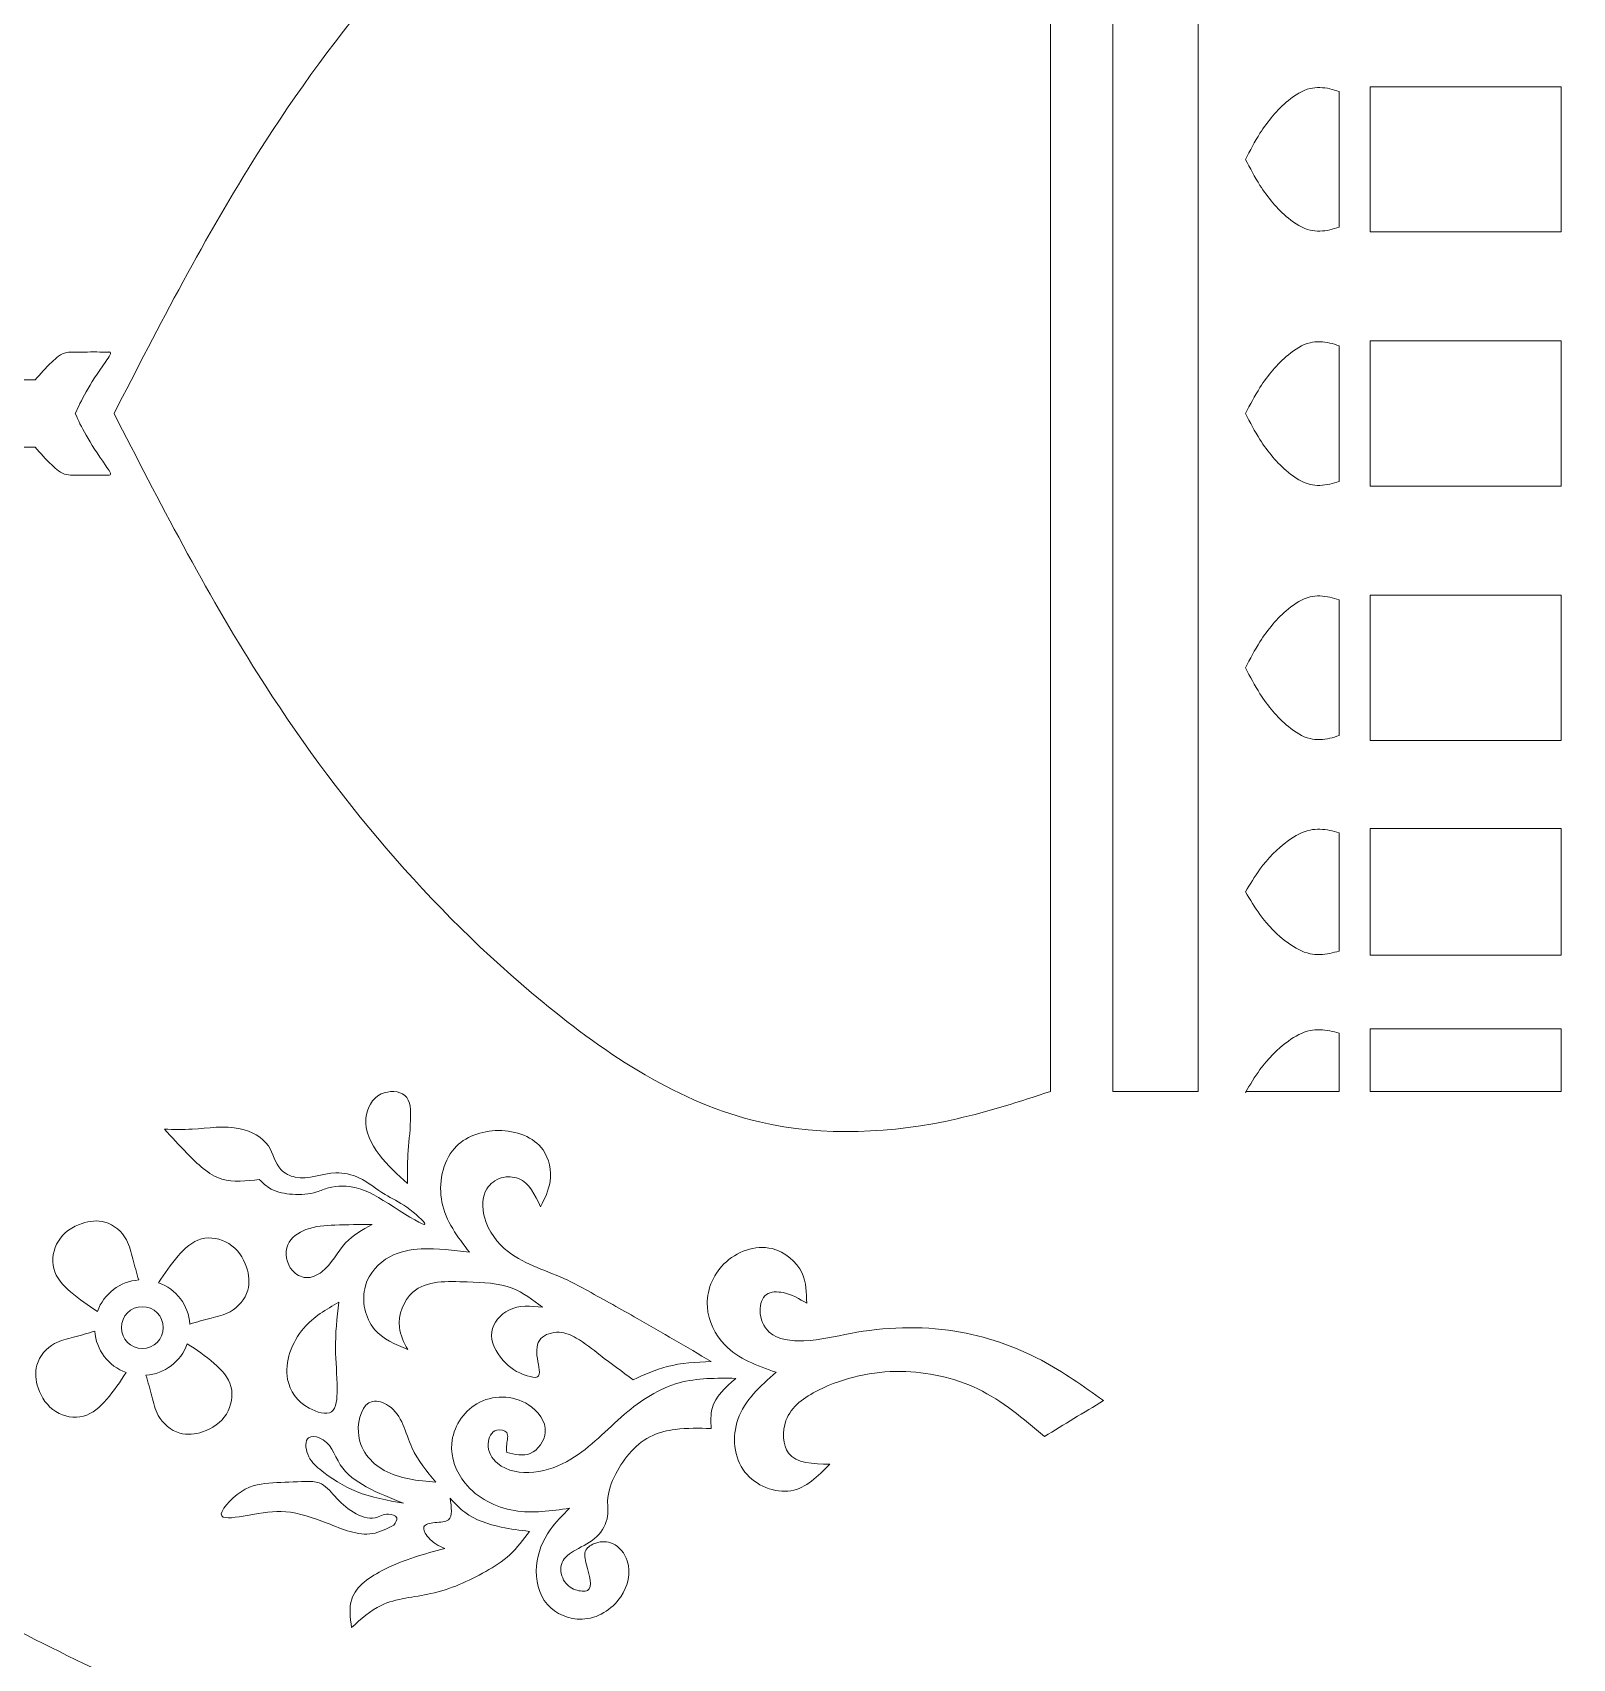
# Model space of a CAD drawing. Header units: inches. Extents: x -604 to 396, y -92 to 517.
# Drawn here: x 148.8 to 232.7, y 24.6 to 113.2 of the extents above; entities that cross this region are included whole.
import ezdxf

# ---------------------------------------------------------------- set-up
doc = ezdxf.new("R2010")
doc.units = ezdxf.units.IN
doc.header["$MEASUREMENT"] = 0
doc.layers.add('Layer 1', color=7, linetype='Continuous')

msp = doc.modelspace()

# ---------------------------------------------------------------- linework, layer by layer
at = {"layer": 'Layer 1', "lineweight": 9}
for points, knots in [([(393.821, 200.155), (393.821, 200.155), (393.821, 176.615), (393.821, 176.615), (393.821, 176.615), (393.821, 176.615), (381.954, 176.615), (381.954, 176.615), (381.954, 176.615), (381.954, 176.615), (381.954, 92.392), (381.954, 92.392), (381.954, 92.392), (381.954, 92.392), (381.954, 8.17), (381.954, 8.17), (381.954, 8.17), (381.954, 8.17), (393.821, 8.17), (393.821, 8.17), (393.821, 8.17), (393.821, 8.17), (393.821, -15.371), (393.821, -15.371), (393.821, -15.371), (391.56, -15.448), (389.299, -15.526), (387.065, -15.309), (387.065, -15.309), (384.545, -15.065), (382.06, -14.446), (379.572, -13.895), (379.572, -13.895), (374.341, -12.737), (369.099, -11.883), (363.703, -11.598), (363.703, -11.598), (358.8, -11.338), (353.771, -11.548), (349.221, -13.189), (349.221, -13.189), (347.686, -13.743), (346.205, -14.459), (344.725, -15.176), (344.725, -15.176), (336.278, -15.176), (327.832, -15.176), (319.386, -15.176), (319.386, -15.176), (318.22, -14.541), (317.054, -13.906), (315.815, -13.506), (315.815, -13.506), (313.606, -12.792), (311.165, -12.824), (308.804, -12.966), (308.804, -12.966), (306.333, -13.115), (303.948, -13.385), (301.489, -13.794), (301.489, -13.794), (299.083, -14.195), (296.606, -14.729), (294.302, -14.24), (294.302, -14.24), (292.453, -13.848), (290.717, -12.798), (289.149, -11.629), (289.149, -11.629), (287.926, -10.717), (286.806, -9.732), (285.685, -8.747), (285.685, -8.747), (284.008, -9.357), (282.331, -9.967), (280.677, -10.628), (280.677, -10.628), (278.922, -11.33), (277.192, -12.089), (275.446, -12.831), (275.446, -12.831), (273.253, -13.764), (271.034, -14.67), (268.706, -15.155), (268.706, -15.155), (265.494, -15.822), (262.076, -15.686), (258.871, -14.922), (258.871, -14.922), (255.919, -14.217), (253.148, -12.98), (250.295, -11.993), (250.295, -11.993), (247.658, -11.08), (244.951, -10.381), (242.244, -9.682), (242.244, -9.682), (240.442, -11.231), (238.64, -12.78), (236.511, -13.859), (236.511, -13.859), (234.7, -14.778), (232.653, -15.356), (230.646, -15.28), (230.646, -15.28), (229.576, -15.24), (228.517, -15.014), (227.47, -14.757), (227.47, -14.757), (225.531, -14.28), (223.632, -13.696), (221.703, -13.246), (221.703, -13.246), (217.369, -12.233), (212.887, -11.893), (208.386, -11.787), (208.386, -11.787), (205.068, -11.709), (201.74, -11.758), (198.531, -12.39), (198.531, -12.39), (195.431, -13.001), (192.443, -14.157), (189.454, -15.312), (189.454, -15.312), (187.189, -15.249), (184.924, -15.187), (182.672, -14.958), (182.672, -14.958), (179.307, -14.617), (175.97, -13.905), (172.78, -12.695), (172.78, -12.695), (168.194, -10.955), (163.911, -8.185), (160.725, -4.478), (160.725, -4.478), (156.191, 0.797), (153.879, 7.969), (153.385, 14.944), (153.385, 14.944), (153.183, 17.787), (153.284, 20.597), (153.385, 23.407), (153.385, 23.407), (148.592, 25.701), (143.799, 27.996), (139.691, 31.369), (139.691, 31.369), (136.719, 33.81), (134.104, 36.815), (132.448, 40.25), (132.448, 40.25), (130.592, 44.097), (129.937, 48.483), (129.78, 52.803), (129.78, 52.803), (129.612, 57.4), (130.008, 61.922), (130.403, 66.445), (130.403, 66.445), (118.031, 68.914), (109.123, 79.776), (109.123, 92.392), (109.123, 92.392), (109.123, 105.009), (118.031, 115.87), (130.403, 118.34), (130.403, 118.34), (130.008, 122.862), (129.612, 127.384), (129.78, 131.981), (129.78, 131.981), (129.937, 136.301), (130.592, 140.687), (132.448, 144.534), (132.448, 144.534), (134.104, 147.969), (136.719, 150.974), (139.691, 153.415), (139.691, 153.415), (143.799, 156.788), (148.592, 159.083), (153.385, 161.378), (153.385, 161.378), (153.284, 164.188), (153.183, 166.998), (153.385, 169.84), (153.385, 169.84), (153.879, 176.815), (156.191, 183.988), (160.725, 189.263), (160.725, 189.263), (163.911, 192.969), (168.194, 195.739), (172.78, 197.479), (172.78, 197.479), (175.97, 198.689), (179.307, 199.401), (182.672, 199.743), (182.672, 199.743), (184.924, 199.971), (187.189, 200.034), (189.454, 200.096), (189.454, 200.096), (192.443, 198.941), (195.431, 197.786), (198.531, 197.175), (198.531, 197.175), (201.74, 196.542), (205.068, 196.493), (208.386, 196.572), (208.386, 196.572), (212.887, 196.678), (217.369, 197.018), (221.703, 198.03), (221.703, 198.03), (223.632, 198.481), (225.531, 199.065), (227.47, 199.541), (227.47, 199.541), (228.517, 199.799), (229.576, 200.025), (230.646, 200.065), (230.646, 200.065), (232.653, 200.14), (234.7, 199.562), (236.511, 198.644), (236.511, 198.644), (238.64, 197.564), (240.442, 196.015), (242.244, 194.466), (242.244, 194.466), (244.951, 195.165), (247.658, 195.864), (250.295, 196.777), (250.295, 196.777), (253.148, 197.764), (255.919, 199.002), (258.871, 199.706), (258.871, 199.706), (262.076, 200.471), (265.494, 200.607), (268.706, 199.939), (268.706, 199.939), (271.034, 199.455), (273.253, 198.548), (275.446, 197.616), (275.446, 197.616), (277.192, 196.873), (278.922, 196.114), (280.677, 195.413), (280.677, 195.413), (282.331, 194.751), (284.008, 194.141), (285.685, 193.531), (285.685, 193.531), (286.806, 194.516), (287.926, 195.501), (289.149, 196.413), (289.149, 196.413), (290.717, 197.583), (292.453, 198.632), (294.302, 199.024), (294.302, 199.024), (296.606, 199.513), (299.083, 198.979), (301.489, 198.579), (301.489, 198.579), (303.948, 198.169), (306.333, 197.9), (308.804, 197.751), (308.804, 197.751), (311.165, 197.608), (313.606, 197.576), (315.815, 198.29), (315.815, 198.29), (317.054, 198.691), (318.22, 199.325), (319.386, 199.96), (319.386, 199.96), (327.832, 199.96), (336.278, 199.96), (344.725, 199.96), (344.725, 199.96), (346.205, 199.244), (347.686, 198.527), (349.221, 197.973), (349.221, 197.973), (353.771, 196.333), (358.8, 196.123), (363.703, 196.382), (363.703, 196.382), (369.099, 196.668), (374.341, 197.522), (379.572, 198.679), (379.572, 198.679), (382.06, 199.23), (384.545, 199.849), (387.065, 200.094), (387.065, 200.094), (389.299, 200.31), (391.56, 200.233), (393.821, 200.155)], [0, 0, 0, 0, 0.012987, 0.012987, 0.012987, 0.012987, 0.025974, 0.025974, 0.025974, 0.025974, 0.038961, 0.038961, 0.038961, 0.038961, 0.051948, 0.051948, 0.051948, 0.051948, 0.064935, 0.064935, 0.064935, 0.064935, 0.077922, 0.077922, 0.077922, 0.077922, 0.090909, 0.090909, 0.090909, 0.090909, 0.103896, 0.103896, 0.103896, 0.103896, 0.116883, 0.116883, 0.116883, 0.116883, 0.12987, 0.12987, 0.12987, 0.12987, 0.142857, 0.142857, 0.142857, 0.142857, 0.155844, 0.155844, 0.155844, 0.155844, 0.168831, 0.168831, 0.168831, 0.168831, 0.181818, 0.181818, 0.181818, 0.181818, 0.194805, 0.194805, 0.194805, 0.194805, 0.207792, 0.207792, 0.207792, 0.207792, 0.220779, 0.220779, 0.220779, 0.220779, 0.233766, 0.233766, 0.233766, 0.233766, 0.246753, 0.246753, 0.246753, 0.246753, 0.25974, 0.25974, 0.25974, 0.25974, 0.272727, 0.272727, 0.272727, 0.272727, 0.285714, 0.285714, 0.285714, 0.285714, 0.298701, 0.298701, 0.298701, 0.298701, 0.311688, 0.311688, 0.311688, 0.311688, 0.324675, 0.324675, 0.324675, 0.324675, 0.337662, 0.337662, 0.337662, 0.337662, 0.350649, 0.350649, 0.350649, 0.350649, 0.363636, 0.363636, 0.363636, 0.363636, 0.376623, 0.376623, 0.376623, 0.376623, 0.38961, 0.38961, 0.38961, 0.38961, 0.402597, 0.402597, 0.402597, 0.402597, 0.415584, 0.415584, 0.415584, 0.415584, 0.428571, 0.428571, 0.428571, 0.428571, 0.441558, 0.441558, 0.441558, 0.441558, 0.454545, 0.454545, 0.454545, 0.454545, 0.467532, 0.467532, 0.467532, 0.467532, 0.480519, 0.480519, 0.480519, 0.480519, 0.493506, 0.493506, 0.493506, 0.493506, 0.506494, 0.506494, 0.506494, 0.506494, 0.519481, 0.519481, 0.519481, 0.519481, 0.532468, 0.532468, 0.532468, 0.532468, 0.545455, 0.545455, 0.545455, 0.545455, 0.558442, 0.558442, 0.558442, 0.558442, 0.571429, 0.571429, 0.571429, 0.571429, 0.584416, 0.584416, 0.584416, 0.584416, 0.597403, 0.597403, 0.597403, 0.597403, 0.61039, 0.61039, 0.61039, 0.61039, 0.623377, 0.623377, 0.623377, 0.623377, 0.636364, 0.636364, 0.636364, 0.636364, 0.649351, 0.649351, 0.649351, 0.649351, 0.662338, 0.662338, 0.662338, 0.662338, 0.675325, 0.675325, 0.675325, 0.675325, 0.688312, 0.688312, 0.688312, 0.688312, 0.701299, 0.701299, 0.701299, 0.701299, 0.714286, 0.714286, 0.714286, 0.714286, 0.727273, 0.727273, 0.727273, 0.727273, 0.74026, 0.74026, 0.74026, 0.74026, 0.753247, 0.753247, 0.753247, 0.753247, 0.766234, 0.766234, 0.766234, 0.766234, 0.779221, 0.779221, 0.779221, 0.779221, 0.792208, 0.792208, 0.792208, 0.792208, 0.805195, 0.805195, 0.805195, 0.805195, 0.818182, 0.818182, 0.818182, 0.818182, 0.831169, 0.831169, 0.831169, 0.831169, 0.844156, 0.844156, 0.844156, 0.844156, 0.857143, 0.857143, 0.857143, 0.857143, 0.87013, 0.87013, 0.87013, 0.87013, 0.883117, 0.883117, 0.883117, 0.883117, 0.896104, 0.896104, 0.896104, 0.896104, 0.909091, 0.909091, 0.909091, 0.909091, 0.922078, 0.922078, 0.922078, 0.922078, 0.935065, 0.935065, 0.935065, 0.935065, 0.948052, 0.948052, 0.948052, 0.948052, 0.961039, 0.961039, 0.961039, 0.961039, 0.974026, 0.974026, 0.974026, 0.974026, 1, 1, 1, 1]), ([(153.221, 92.392), (155.697, 87.577), (158.174, 82.761), (161.06, 78.204), (161.06, 78.204), (165.27, 71.557), (170.353, 65.46), (176.557, 60.345), (176.557, 60.345), (180.11, 57.416), (184.03, 54.809), (188.403, 53.787), (188.403, 53.787), (191.882, 52.973), (195.647, 53.163), (199.173, 53.966), (199.173, 53.966), (200.909, 54.362), (202.588, 54.907), (204.266, 55.452), (204.266, 55.452), (204.266, 55.452), (204.266, 129.332), (204.266, 129.332), (204.266, 129.332), (202.588, 129.877), (200.909, 130.422), (199.173, 130.818), (199.173, 130.818), (195.647, 131.622), (191.882, 131.811), (188.403, 130.998), (188.403, 130.998), (184.03, 129.975), (180.11, 127.368), (176.557, 124.439), (176.557, 124.439), (170.353, 119.324), (165.27, 113.228), (161.06, 106.58), (161.06, 106.58), (158.174, 102.024), (155.697, 97.208), (153.221, 92.392)], [0, 0, 0, 0, 0.083333, 0.083333, 0.083333, 0.083333, 0.166667, 0.166667, 0.166667, 0.166667, 0.25, 0.25, 0.25, 0.25, 0.333333, 0.333333, 0.333333, 0.333333, 0.416667, 0.416667, 0.416667, 0.416667, 0.5, 0.5, 0.5, 0.5, 0.583333, 0.583333, 0.583333, 0.583333, 0.666667, 0.666667, 0.666667, 0.666667, 0.75, 0.75, 0.75, 0.75, 0.833333, 0.833333, 0.833333, 0.833333, 1, 1, 1, 1]), ([(207.653, 55.452), (207.653, 55.452), (207.653, 129.332), (207.653, 129.332), (207.653, 129.332), (207.653, 129.332), (212.314, 129.332), (212.314, 129.332), (212.314, 129.332), (212.314, 129.332), (212.314, 55.452), (212.314, 55.452), (212.314, 55.452), (212.314, 55.452), (207.653, 55.452), (207.653, 55.452)], [0, 0, 0, 0, 0.2, 0.2, 0.2, 0.2, 0.4, 0.4, 0.4, 0.4, 0.6, 0.6, 0.6, 0.6, 1, 1, 1, 1]), ([(219.993, 102.551), (219.993, 102.551), (219.993, 109.939), (219.993, 109.939), (219.993, 109.939), (219.825, 109.994), (219.658, 110.048), (219.484, 110.088), (219.484, 110.088), (219.131, 110.168), (218.755, 110.187), (218.407, 110.106), (218.407, 110.106), (217.97, 110.003), (217.578, 109.743), (217.222, 109.45), (217.222, 109.45), (216.602, 108.938), (216.094, 108.329), (215.673, 107.664), (215.673, 107.664), (215.384, 107.208), (215.136, 106.727), (214.889, 106.245), (214.889, 106.245), (215.136, 105.764), (215.384, 105.282), (215.673, 104.826), (215.673, 104.826), (216.094, 104.162), (216.602, 103.552), (217.222, 103.04), (217.222, 103.04), (217.578, 102.748), (217.97, 102.487), (218.407, 102.385), (218.407, 102.385), (218.755, 102.303), (219.131, 102.322), (219.484, 102.403), (219.484, 102.403), (219.658, 102.442), (219.825, 102.497), (219.993, 102.551)], [0, 0, 0, 0, 0.083333, 0.083333, 0.083333, 0.083333, 0.166667, 0.166667, 0.166667, 0.166667, 0.25, 0.25, 0.25, 0.25, 0.333333, 0.333333, 0.333333, 0.333333, 0.416667, 0.416667, 0.416667, 0.416667, 0.5, 0.5, 0.5, 0.5, 0.583333, 0.583333, 0.583333, 0.583333, 0.666667, 0.666667, 0.666667, 0.666667, 0.75, 0.75, 0.75, 0.75, 0.833333, 0.833333, 0.833333, 0.833333, 1, 1, 1, 1]), ([(221.676, 110.204), (221.676, 110.204), (221.676, 102.286), (221.676, 102.286), (221.676, 102.286), (221.676, 102.286), (232.08, 102.286), (232.08, 102.286), (232.08, 102.286), (232.08, 102.286), (232.08, 110.204), (232.08, 110.204), (232.08, 110.204), (232.08, 110.204), (221.676, 110.204), (221.676, 110.204)], [0, 0, 0, 0, 0.2, 0.2, 0.2, 0.2, 0.4, 0.4, 0.4, 0.4, 0.6, 0.6, 0.6, 0.6, 1, 1, 1, 1]), ([(148.93, 94.225), (148.617, 94.225), (148.304, 94.225), (147.99, 94.225), (147.99, 94.225), (147.76, 94.781), (147.459, 95.271), (146.993, 95.528), (146.993, 95.528), (146.775, 95.649), (146.52, 95.718), (146.259, 95.656), (146.259, 95.656), (145.946, 95.582), (145.623, 95.317), (145.436, 95.022), (145.436, 95.022), (145.274, 94.768), (145.214, 94.492), (145.147, 94.225), (145.147, 94.225), (144.562, 94.225), (143.978, 94.225), (143.393, 94.225), (143.393, 94.225), (143.274, 94.557), (143.154, 94.89), (142.983, 95.209), (142.983, 95.209), (142.639, 95.848), (142.086, 96.429), (141.412, 96.667), (141.412, 96.667), (140.912, 96.844), (140.346, 96.832), (139.823, 96.692), (139.823, 96.692), (139.195, 96.523), (138.629, 96.168), (138.185, 95.713), (138.185, 95.713), (137.759, 95.278), (137.444, 94.751), (137.129, 94.225), (137.129, 94.225), (135.614, 94.225), (134.098, 94.225), (132.583, 94.225), (132.583, 94.225), (131.736, 95.879), (129.867, 96.738), (128.06, 96.302), (128.06, 96.302), (126.254, 95.867), (124.98, 94.25), (124.98, 92.392), (124.98, 92.392), (124.98, 90.534), (126.253, 88.918), (128.06, 88.482), (128.06, 88.482), (129.867, 88.047), (131.736, 88.906), (132.583, 90.56), (132.583, 90.56), (134.098, 90.56), (135.614, 90.56), (137.129, 90.56), (137.129, 90.56), (137.444, 90.033), (137.759, 89.507), (138.185, 89.072), (138.185, 89.072), (138.629, 88.617), (139.195, 88.262), (139.823, 88.093), (139.823, 88.093), (140.346, 87.952), (140.912, 87.941), (141.412, 88.117), (141.412, 88.117), (142.086, 88.355), (142.639, 88.936), (142.983, 89.576), (142.983, 89.576), (143.154, 89.894), (143.274, 90.227), (143.393, 90.56), (143.393, 90.56), (143.978, 90.56), (144.562, 90.56), (145.147, 90.56), (145.147, 90.56), (145.214, 90.293), (145.274, 90.016), (145.436, 89.762), (145.436, 89.762), (145.623, 89.468), (145.946, 89.203), (146.259, 89.128), (146.259, 89.128), (146.52, 89.066), (146.775, 89.136), (146.993, 89.256), (146.993, 89.256), (147.459, 89.514), (147.76, 90.003), (147.99, 90.56), (147.99, 90.56), (148.304, 90.56), (148.617, 90.56), (148.93, 90.56), (148.93, 90.56), (149.208, 90.232), (149.496, 89.906), (149.822, 89.591), (149.822, 89.591), (150.063, 89.359), (150.325, 89.132), (150.634, 89.065), (150.634, 89.065), (150.768, 89.037), (150.912, 89.038), (151.053, 89.039), (151.053, 89.039), (151.296, 89.04), (151.534, 89.04), (151.775, 89.039), (151.775, 89.039), (152.001, 89.038), (152.231, 89.036), (152.454, 89.039), (152.454, 89.039), (152.607, 89.04), (152.758, 89.044), (152.921, 89.039), (152.921, 89.039), (152.936, 89.038), (152.951, 89.038), (152.963, 89.039), (152.963, 89.039), (153.127, 89.051), (152.941, 89.308), (152.772, 89.549), (152.772, 89.549), (151.842, 90.871), (151.41, 91.696), (151.108, 92.392), (151.108, 92.392), (151.41, 93.088), (151.842, 93.914), (152.772, 95.236), (152.772, 95.236), (152.941, 95.476), (153.127, 95.733), (152.963, 95.746), (152.963, 95.746), (152.951, 95.747), (152.936, 95.746), (152.921, 95.746), (152.921, 95.746), (152.758, 95.741), (152.607, 95.744), (152.454, 95.746), (152.454, 95.746), (152.231, 95.748), (152.001, 95.747), (151.775, 95.746), (151.775, 95.746), (151.534, 95.745), (151.296, 95.744), (151.053, 95.746), (151.053, 95.746), (150.912, 95.746), (150.768, 95.748), (150.634, 95.719), (150.634, 95.719), (150.325, 95.653), (150.063, 95.426), (149.822, 95.193), (149.822, 95.193), (149.496, 94.878), (149.208, 94.553), (148.93, 94.225)], [0, 0, 0, 0, 0.021277, 0.021277, 0.021277, 0.021277, 0.042553, 0.042553, 0.042553, 0.042553, 0.06383, 0.06383, 0.06383, 0.06383, 0.085106, 0.085106, 0.085106, 0.085106, 0.106383, 0.106383, 0.106383, 0.106383, 0.12766, 0.12766, 0.12766, 0.12766, 0.148936, 0.148936, 0.148936, 0.148936, 0.170213, 0.170213, 0.170213, 0.170213, 0.191489, 0.191489, 0.191489, 0.191489, 0.212766, 0.212766, 0.212766, 0.212766, 0.234043, 0.234043, 0.234043, 0.234043, 0.255319, 0.255319, 0.255319, 0.255319, 0.276596, 0.276596, 0.276596, 0.276596, 0.297872, 0.297872, 0.297872, 0.297872, 0.319149, 0.319149, 0.319149, 0.319149, 0.340426, 0.340426, 0.340426, 0.340426, 0.361702, 0.361702, 0.361702, 0.361702, 0.382979, 0.382979, 0.382979, 0.382979, 0.404255, 0.404255, 0.404255, 0.404255, 0.425532, 0.425532, 0.425532, 0.425532, 0.446809, 0.446809, 0.446809, 0.446809, 0.468085, 0.468085, 0.468085, 0.468085, 0.489362, 0.489362, 0.489362, 0.489362, 0.510638, 0.510638, 0.510638, 0.510638, 0.531915, 0.531915, 0.531915, 0.531915, 0.553191, 0.553191, 0.553191, 0.553191, 0.574468, 0.574468, 0.574468, 0.574468, 0.595745, 0.595745, 0.595745, 0.595745, 0.617021, 0.617021, 0.617021, 0.617021, 0.638298, 0.638298, 0.638298, 0.638298, 0.659574, 0.659574, 0.659574, 0.659574, 0.680851, 0.680851, 0.680851, 0.680851, 0.702128, 0.702128, 0.702128, 0.702128, 0.723404, 0.723404, 0.723404, 0.723404, 0.744681, 0.744681, 0.744681, 0.744681, 0.765957, 0.765957, 0.765957, 0.765957, 0.787234, 0.787234, 0.787234, 0.787234, 0.808511, 0.808511, 0.808511, 0.808511, 0.829787, 0.829787, 0.829787, 0.829787, 0.851064, 0.851064, 0.851064, 0.851064, 0.87234, 0.87234, 0.87234, 0.87234, 0.893617, 0.893617, 0.893617, 0.893617, 0.914894, 0.914894, 0.914894, 0.914894, 0.93617, 0.93617, 0.93617, 0.93617, 0.957447, 0.957447, 0.957447, 0.957447, 1, 1, 1, 1]), ([(219.993, 96.086), (219.993, 96.086), (219.993, 88.698), (219.993, 88.698), (219.993, 88.698), (219.825, 88.644), (219.658, 88.589), (219.484, 88.55), (219.484, 88.55), (219.131, 88.469), (218.755, 88.45), (218.407, 88.532), (218.407, 88.532), (217.97, 88.634), (217.578, 88.895), (217.222, 89.188), (217.222, 89.188), (216.602, 89.699), (216.094, 90.309), (215.673, 90.973), (215.673, 90.973), (215.384, 91.429), (215.136, 91.911), (214.889, 92.392), (214.889, 92.392), (215.136, 92.874), (215.384, 93.355), (215.673, 93.811), (215.673, 93.811), (216.094, 94.476), (216.602, 95.085), (217.222, 95.597), (217.222, 95.597), (217.578, 95.89), (217.97, 96.151), (218.407, 96.253), (218.407, 96.253), (218.755, 96.334), (219.131, 96.315), (219.484, 96.235), (219.484, 96.235), (219.658, 96.195), (219.825, 96.141), (219.993, 96.086)], [0, 0, 0, 0, 0.083333, 0.083333, 0.083333, 0.083333, 0.166667, 0.166667, 0.166667, 0.166667, 0.25, 0.25, 0.25, 0.25, 0.333333, 0.333333, 0.333333, 0.333333, 0.416667, 0.416667, 0.416667, 0.416667, 0.5, 0.5, 0.5, 0.5, 0.583333, 0.583333, 0.583333, 0.583333, 0.666667, 0.666667, 0.666667, 0.666667, 0.75, 0.75, 0.75, 0.75, 0.833333, 0.833333, 0.833333, 0.833333, 1, 1, 1, 1]), ([(221.676, 88.433), (221.676, 88.433), (221.676, 96.351), (221.676, 96.351), (221.676, 96.351), (221.676, 96.351), (232.08, 96.351), (232.08, 96.351), (232.08, 96.351), (232.08, 96.351), (232.08, 88.433), (232.08, 88.433), (232.08, 88.433), (232.08, 88.433), (221.676, 88.433), (221.676, 88.433)], [0, 0, 0, 0, 0.2, 0.2, 0.2, 0.2, 0.4, 0.4, 0.4, 0.4, 0.6, 0.6, 0.6, 0.6, 1, 1, 1, 1]), ([(219.993, 82.233), (219.993, 82.233), (219.993, 74.845), (219.993, 74.845), (219.993, 74.845), (219.825, 74.791), (219.658, 74.736), (219.484, 74.697), (219.484, 74.697), (219.131, 74.616), (218.755, 74.597), (218.407, 74.679), (218.407, 74.679), (217.97, 74.781), (217.578, 75.042), (217.222, 75.335), (217.222, 75.335), (216.602, 75.846), (216.094, 76.456), (215.673, 77.12), (215.673, 77.12), (215.384, 77.576), (215.136, 78.058), (214.889, 78.539), (214.889, 78.539), (215.136, 79.021), (215.384, 79.502), (215.673, 79.958), (215.673, 79.958), (216.094, 80.623), (216.602, 81.232), (217.222, 81.744), (217.222, 81.744), (217.578, 82.037), (217.97, 82.298), (218.407, 82.4), (218.407, 82.4), (218.755, 82.481), (219.131, 82.462), (219.484, 82.382), (219.484, 82.382), (219.658, 82.342), (219.825, 82.288), (219.993, 82.233)], [0, 0, 0, 0, 0.083333, 0.083333, 0.083333, 0.083333, 0.166667, 0.166667, 0.166667, 0.166667, 0.25, 0.25, 0.25, 0.25, 0.333333, 0.333333, 0.333333, 0.333333, 0.416667, 0.416667, 0.416667, 0.416667, 0.5, 0.5, 0.5, 0.5, 0.583333, 0.583333, 0.583333, 0.583333, 0.666667, 0.666667, 0.666667, 0.666667, 0.75, 0.75, 0.75, 0.75, 0.833333, 0.833333, 0.833333, 0.833333, 1, 1, 1, 1]), ([(221.676, 74.58), (221.676, 74.58), (221.676, 82.498), (221.676, 82.498), (221.676, 82.498), (221.676, 82.498), (232.08, 82.498), (232.08, 82.498), (232.08, 82.498), (232.08, 82.498), (232.08, 74.58), (232.08, 74.58), (232.08, 74.58), (232.08, 74.58), (221.676, 74.58), (221.676, 74.58)], [0, 0, 0, 0, 0.2, 0.2, 0.2, 0.2, 0.4, 0.4, 0.4, 0.4, 0.6, 0.6, 0.6, 0.6, 1, 1, 1, 1]), ([(219.993, 69.549), (219.993, 69.549), (219.993, 63.104), (219.993, 63.104), (219.993, 63.104), (219.825, 63.056), (219.658, 63.009), (219.484, 62.974), (219.484, 62.974), (219.131, 62.904), (218.755, 62.887), (218.407, 62.958), (218.407, 62.958), (217.97, 63.048), (217.578, 63.275), (217.222, 63.531), (217.222, 63.531), (216.602, 63.977), (216.094, 64.509), (215.673, 65.089), (215.673, 65.089), (215.384, 65.486), (215.136, 65.906), (214.889, 66.327), (214.889, 66.327), (215.136, 66.747), (215.384, 67.167), (215.673, 67.564), (215.673, 67.564), (216.094, 68.144), (216.602, 68.676), (217.222, 69.122), (217.222, 69.122), (217.578, 69.378), (217.97, 69.605), (218.407, 69.695), (218.407, 69.695), (218.755, 69.766), (219.131, 69.749), (219.484, 69.679), (219.484, 69.679), (219.658, 69.644), (219.825, 69.597), (219.993, 69.549)], [0, 0, 0, 0, 0.083333, 0.083333, 0.083333, 0.083333, 0.166667, 0.166667, 0.166667, 0.166667, 0.25, 0.25, 0.25, 0.25, 0.333333, 0.333333, 0.333333, 0.333333, 0.416667, 0.416667, 0.416667, 0.416667, 0.5, 0.5, 0.5, 0.5, 0.583333, 0.583333, 0.583333, 0.583333, 0.666667, 0.666667, 0.666667, 0.666667, 0.75, 0.75, 0.75, 0.75, 0.833333, 0.833333, 0.833333, 0.833333, 1, 1, 1, 1]), ([(221.676, 62.873), (221.676, 62.873), (221.676, 69.78), (221.676, 69.78), (221.676, 69.78), (221.676, 69.78), (232.08, 69.78), (232.08, 69.78), (232.08, 69.78), (232.08, 69.78), (232.08, 62.873), (232.08, 62.873), (232.08, 62.873), (232.08, 62.873), (221.676, 62.873), (221.676, 62.873)], [0, 0, 0, 0, 0.2, 0.2, 0.2, 0.2, 0.4, 0.4, 0.4, 0.4, 0.6, 0.6, 0.6, 0.6, 1, 1, 1, 1]), ([(214.918, 55.452), (214.918, 55.452), (214.889, 55.402), (214.889, 55.402), (214.889, 55.402), (215.136, 55.822), (215.384, 56.243), (215.673, 56.64), (215.673, 56.64), (216.094, 57.22), (216.602, 57.752), (217.222, 58.198), (217.222, 58.198), (217.578, 58.454), (217.97, 58.681), (218.407, 58.77), (218.407, 58.77), (218.755, 58.841), (219.131, 58.825), (219.484, 58.755), (219.484, 58.755), (219.658, 58.72), (219.825, 58.673), (219.993, 58.625), (219.993, 58.625), (219.993, 58.625), (219.993, 55.452), (219.993, 55.452), (219.993, 55.452), (219.993, 55.452), (214.918, 55.452), (214.918, 55.452)], [0, 0, 0, 0, 0.111111, 0.111111, 0.111111, 0.111111, 0.222222, 0.222222, 0.222222, 0.222222, 0.333333, 0.333333, 0.333333, 0.333333, 0.444444, 0.444444, 0.444444, 0.444444, 0.555556, 0.555556, 0.555556, 0.555556, 0.666667, 0.666667, 0.666667, 0.666667, 0.777778, 0.777778, 0.777778, 0.777778, 1, 1, 1, 1]), ([(232.08, 55.452), (232.08, 55.452), (232.08, 58.856), (232.08, 58.856), (232.08, 58.856), (232.08, 58.856), (221.676, 58.856), (221.676, 58.856), (221.676, 58.856), (221.676, 58.856), (221.676, 55.452), (221.676, 55.452), (221.676, 55.452), (221.676, 55.452), (232.08, 55.452), (232.08, 55.452)], [0, 0, 0, 0, 0.2, 0.2, 0.2, 0.2, 0.4, 0.4, 0.4, 0.4, 0.6, 0.6, 0.6, 0.6, 1, 1, 1, 1]), ([(169.212, 50.438), (168.67, 50.922), (168.128, 51.406), (167.672, 52.008), (167.672, 52.008), (167.234, 52.588), (166.876, 53.277), (166.944, 53.998), (166.944, 53.998), (166.995, 54.53), (167.278, 55.079), (167.784, 55.315), (167.784, 55.315), (168.203, 55.511), (168.774, 55.494), (169.072, 55.231), (169.072, 55.231), (169.392, 54.951), (169.4, 54.39), (169.38, 53.886), (169.38, 53.886), (169.354, 53.199), (169.275, 52.619), (169.24, 52.008), (169.24, 52.008), (169.211, 51.499), (169.212, 50.969), (169.212, 50.438)], [0, 0, 0, 0, 0.125, 0.125, 0.125, 0.125, 0.25, 0.25, 0.25, 0.25, 0.375, 0.375, 0.375, 0.375, 0.5, 0.5, 0.5, 0.5, 0.625, 0.625, 0.625, 0.625, 0.75, 0.75, 0.75, 0.75, 1, 1, 1, 1]), ([(155.966, 53.396), (156.366, 52.963), (156.766, 52.531), (157.193, 52.089), (157.193, 52.089), (157.759, 51.504), (158.373, 50.903), (159.099, 50.678), (159.099, 50.678), (159.722, 50.484), (160.429, 50.568), (161.135, 50.651), (161.135, 50.651), (161.341, 50.458), (161.547, 50.265), (161.786, 50.132), (161.786, 50.132), (162.127, 49.942), (162.535, 49.875), (162.94, 49.85), (162.94, 49.85), (163.397, 49.821), (163.851, 49.845), (164.274, 49.978), (164.274, 49.978), (164.487, 50.045), (164.693, 50.139), (164.912, 50.2), (164.912, 50.2), (165.399, 50.336), (165.954, 50.305), (166.413, 50.2), (166.413, 50.2), (167.124, 50.038), (167.604, 49.696), (168.483, 49.138), (168.483, 49.138), (169.205, 48.68), (170.196, 48.075), (170.165, 48.231), (170.165, 48.231), (170.144, 48.341), (169.622, 48.822), (169.182, 49.138), (169.182, 49.138), (168.728, 49.464), (168.361, 49.613), (167.991, 49.838), (167.991, 49.838), (167.54, 50.112), (167.086, 50.501), (166.568, 50.744), (166.568, 50.744), (166.173, 50.93), (165.741, 51.031), (165.312, 51.017), (165.312, 51.017), (164.566, 50.994), (163.826, 50.628), (163.093, 50.782), (163.093, 50.782), (162.801, 50.844), (162.51, 50.988), (162.31, 51.2), (162.31, 51.2), (161.982, 51.547), (161.896, 52.077), (161.631, 52.481), (161.631, 52.481), (161.301, 52.983), (160.695, 53.289), (160.091, 53.422), (160.091, 53.422), (159.217, 53.614), (158.35, 53.443), (157.48, 53.396), (157.48, 53.396), (156.976, 53.368), (156.471, 53.382), (155.966, 53.396)], [0, 0, 0, 0, 0.047619, 0.047619, 0.047619, 0.047619, 0.095238, 0.095238, 0.095238, 0.095238, 0.142857, 0.142857, 0.142857, 0.142857, 0.190476, 0.190476, 0.190476, 0.190476, 0.238095, 0.238095, 0.238095, 0.238095, 0.285714, 0.285714, 0.285714, 0.285714, 0.333333, 0.333333, 0.333333, 0.333333, 0.380952, 0.380952, 0.380952, 0.380952, 0.428571, 0.428571, 0.428571, 0.428571, 0.47619, 0.47619, 0.47619, 0.47619, 0.52381, 0.52381, 0.52381, 0.52381, 0.571429, 0.571429, 0.571429, 0.571429, 0.619048, 0.619048, 0.619048, 0.619048, 0.666667, 0.666667, 0.666667, 0.666667, 0.714286, 0.714286, 0.714286, 0.714286, 0.761905, 0.761905, 0.761905, 0.761905, 0.809524, 0.809524, 0.809524, 0.809524, 0.857143, 0.857143, 0.857143, 0.857143, 0.904762, 0.904762, 0.904762, 0.904762, 1, 1, 1, 1]), ([(172.592, 46.686), (171.721, 46.803), (170.849, 46.921), (169.967, 46.871), (169.967, 46.871), (169.374, 46.838), (168.775, 46.73), (168.249, 46.446), (168.249, 46.446), (167.632, 46.113), (167.113, 45.54), (166.918, 44.855), (166.918, 44.855), (166.691, 44.055), (166.903, 43.102), (167.417, 42.487), (167.417, 42.487), (167.866, 41.95), (168.545, 41.67), (169.224, 41.391), (169.224, 41.391), (169.022, 41.78), (168.82, 42.168), (168.772, 42.597), (168.772, 42.597), (168.694, 43.278), (169.004, 44.06), (169.505, 44.508), (169.505, 44.508), (170.241, 45.168), (171.392, 45.108), (172.463, 45.07), (172.463, 45.07), (173.347, 45.038), (174.177, 45.02), (174.923, 44.727), (174.923, 44.727), (175.508, 44.497), (176.041, 44.097), (176.574, 43.698), (176.574, 43.698), (175.935, 43.761), (175.296, 43.824), (174.736, 43.542), (174.736, 43.542), (174.279, 43.311), (173.875, 42.849), (173.802, 42.357), (173.802, 42.357), (173.721, 41.81), (174.05, 41.226), (174.425, 40.798), (174.425, 40.798), (174.772, 40.402), (175.158, 40.141), (175.733, 39.957), (175.733, 39.957), (175.941, 39.89), (176.174, 39.833), (176.293, 39.894), (176.293, 39.894), (176.504, 40.002), (176.359, 40.478), (176.293, 40.892), (176.293, 40.892), (176.221, 41.351), (176.248, 41.732), (176.48, 41.983), (176.48, 41.983), (176.702, 42.222), (177.11, 42.342), (177.477, 42.326), (177.477, 42.326), (177.819, 42.311), (178.125, 42.177), (178.411, 42.014), (178.411, 42.014), (178.879, 41.749), (179.295, 41.409), (179.719, 41.079), (179.719, 41.079), (180.309, 40.62), (180.913, 40.181), (181.517, 39.743), (181.517, 39.743), (182.122, 40.018), (182.727, 40.292), (183.358, 40.458), (183.358, 40.458), (184.133, 40.661), (184.948, 40.701), (185.763, 40.74), (185.763, 40.74), (184.424, 41.528), (183.085, 42.315), (181.734, 43.082), (181.734, 43.082), (180.845, 43.587), (179.95, 44.083), (179.057, 44.58), (179.057, 44.58), (178.691, 44.783), (178.326, 44.987), (177.945, 45.166), (177.945, 45.166), (176.86, 45.677), (175.656, 45.985), (174.711, 46.718), (174.711, 46.718), (174.11, 47.185), (173.614, 47.824), (173.41, 48.595), (173.41, 48.595), (173.271, 49.121), (173.268, 49.708), (173.544, 50.147), (173.544, 50.147), (173.718, 50.425), (174.003, 50.644), (174.328, 50.741), (174.328, 50.741), (174.638, 50.834), (174.984, 50.816), (175.266, 50.703), (175.266, 50.703), (175.852, 50.467), (176.162, 49.819), (176.472, 49.17), (176.472, 49.17), (176.691, 49.615), (176.911, 50.061), (176.981, 50.552), (176.981, 50.552), (177.064, 51.136), (176.935, 51.784), (176.601, 52.263), (176.601, 52.263), (176.096, 52.985), (175.123, 53.32), (174.175, 53.319), (174.175, 53.319), (173.245, 53.317), (172.34, 52.993), (171.769, 52.347), (171.769, 52.347), (171.106, 51.597), (170.894, 50.414), (171.094, 49.411), (171.094, 49.411), (171.301, 48.375), (171.946, 47.531), (172.592, 46.686)], [0, 0, 0, 0, 0.025641, 0.025641, 0.025641, 0.025641, 0.051282, 0.051282, 0.051282, 0.051282, 0.076923, 0.076923, 0.076923, 0.076923, 0.102564, 0.102564, 0.102564, 0.102564, 0.128205, 0.128205, 0.128205, 0.128205, 0.153846, 0.153846, 0.153846, 0.153846, 0.179487, 0.179487, 0.179487, 0.179487, 0.205128, 0.205128, 0.205128, 0.205128, 0.230769, 0.230769, 0.230769, 0.230769, 0.25641, 0.25641, 0.25641, 0.25641, 0.282051, 0.282051, 0.282051, 0.282051, 0.307692, 0.307692, 0.307692, 0.307692, 0.333333, 0.333333, 0.333333, 0.333333, 0.358974, 0.358974, 0.358974, 0.358974, 0.384615, 0.384615, 0.384615, 0.384615, 0.410256, 0.410256, 0.410256, 0.410256, 0.435897, 0.435897, 0.435897, 0.435897, 0.461538, 0.461538, 0.461538, 0.461538, 0.487179, 0.487179, 0.487179, 0.487179, 0.512821, 0.512821, 0.512821, 0.512821, 0.538462, 0.538462, 0.538462, 0.538462, 0.564103, 0.564103, 0.564103, 0.564103, 0.589744, 0.589744, 0.589744, 0.589744, 0.615385, 0.615385, 0.615385, 0.615385, 0.641026, 0.641026, 0.641026, 0.641026, 0.666667, 0.666667, 0.666667, 0.666667, 0.692308, 0.692308, 0.692308, 0.692308, 0.717949, 0.717949, 0.717949, 0.717949, 0.74359, 0.74359, 0.74359, 0.74359, 0.769231, 0.769231, 0.769231, 0.769231, 0.794872, 0.794872, 0.794872, 0.794872, 0.820513, 0.820513, 0.820513, 0.820513, 0.846154, 0.846154, 0.846154, 0.846154, 0.871795, 0.871795, 0.871795, 0.871795, 0.897436, 0.897436, 0.897436, 0.897436, 0.923077, 0.923077, 0.923077, 0.923077, 0.948718, 0.948718, 0.948718, 0.948718, 1, 1, 1, 1]), ([(152.316, 43.468), (152.665, 44.433), (153.547, 45.102), (154.57, 45.179), (154.57, 45.179), (154.454, 45.558), (154.342, 45.94), (154.244, 46.327), (154.244, 46.327), (154.154, 46.681), (154.075, 47.04), (153.898, 47.363), (153.898, 47.363), (153.651, 47.813), (153.213, 48.191), (152.722, 48.33), (152.722, 48.33), (152.32, 48.444), (151.884, 48.397), (151.477, 48.261), (151.477, 48.261), (150.951, 48.086), (150.476, 47.763), (150.186, 47.294), (150.186, 47.294), (149.913, 46.853), (149.805, 46.282), (149.933, 45.797), (149.933, 45.797), (150.065, 45.296), (150.449, 44.886), (150.855, 44.53), (150.855, 44.53), (151.32, 44.122), (151.814, 43.785), (152.316, 43.468)], [0, 0, 0, 0, 0.1, 0.1, 0.1, 0.1, 0.2, 0.2, 0.2, 0.2, 0.3, 0.3, 0.3, 0.3, 0.4, 0.4, 0.4, 0.4, 0.5, 0.5, 0.5, 0.5, 0.6, 0.6, 0.6, 0.6, 0.7, 0.7, 0.7, 0.7, 0.8, 0.8, 0.8, 0.8, 1, 1, 1, 1]), ([(167.285, 48.207), (166.758, 47.914), (166.231, 47.622), (165.837, 47.199), (165.837, 47.199), (165.382, 46.711), (165.104, 46.05), (164.548, 45.625), (164.548, 45.625), (164.296, 45.433), (163.986, 45.289), (163.682, 45.307), (163.682, 45.307), (163.406, 45.323), (163.134, 45.473), (162.941, 45.696), (162.941, 45.696), (162.613, 46.073), (162.51, 46.657), (162.693, 47.093), (162.693, 47.093), (162.861, 47.489), (163.266, 47.762), (163.682, 47.924), (163.682, 47.924), (164.195, 48.123), (164.724, 48.153), (165.254, 48.171), (165.254, 48.171), (165.931, 48.195), (166.608, 48.201), (167.285, 48.207)], [0, 0, 0, 0, 0.111111, 0.111111, 0.111111, 0.111111, 0.222222, 0.222222, 0.222222, 0.222222, 0.333333, 0.333333, 0.333333, 0.333333, 0.444444, 0.444444, 0.444444, 0.444444, 0.555556, 0.555556, 0.555556, 0.555556, 0.666667, 0.666667, 0.666667, 0.666667, 0.777778, 0.777778, 0.777778, 0.777778, 1, 1, 1, 1]), ([(155.65, 45.03), (156.614, 44.681), (157.284, 43.799), (157.36, 42.776), (157.36, 42.776), (157.74, 42.892), (158.121, 43.004), (158.508, 43.102), (158.508, 43.102), (158.863, 43.192), (159.222, 43.271), (159.544, 43.448), (159.544, 43.448), (159.994, 43.695), (160.373, 44.134), (160.512, 44.624), (160.512, 44.624), (160.625, 45.026), (160.578, 45.463), (160.443, 45.869), (160.443, 45.869), (160.267, 46.395), (159.944, 46.87), (159.475, 47.16), (159.475, 47.16), (159.034, 47.433), (158.464, 47.542), (157.979, 47.414), (157.979, 47.414), (157.478, 47.282), (157.068, 46.897), (156.712, 46.491), (156.712, 46.491), (156.304, 46.026), (155.967, 45.532), (155.65, 45.03)], [0, 0, 0, 0, 0.1, 0.1, 0.1, 0.1, 0.2, 0.2, 0.2, 0.2, 0.3, 0.3, 0.3, 0.3, 0.4, 0.4, 0.4, 0.4, 0.5, 0.5, 0.5, 0.5, 0.6, 0.6, 0.6, 0.6, 0.7, 0.7, 0.7, 0.7, 0.8, 0.8, 0.8, 0.8, 1, 1, 1, 1]), ([(192.232, 35.142), (191.318, 35.159), (190.403, 35.175), (189.984, 35.742), (189.984, 35.742), (189.664, 36.175), (189.632, 36.928), (189.841, 37.512), (189.841, 37.512), (190.125, 38.31), (190.855, 38.793), (191.608, 39.169), (191.608, 39.169), (193.04, 39.885), (194.556, 40.211), (196.099, 40.193), (196.099, 40.193), (197.543, 40.178), (199.01, 39.862), (200.3, 39.239), (200.3, 39.239), (201.636, 38.595), (202.783, 37.622), (203.93, 36.649), (203.93, 36.649), (205, 37.3), (206.071, 37.952), (207.142, 38.603), (207.142, 38.603), (206.047, 39.387), (204.952, 40.17), (203.767, 40.801), (203.767, 40.801), (202.303, 41.581), (200.703, 42.127), (199.05, 42.389), (199.05, 42.389), (197.159, 42.688), (195.199, 42.615), (193.357, 42.267), (193.357, 42.267), (192.526, 42.11), (191.719, 41.897), (190.82, 41.863), (190.82, 41.863), (190.138, 41.837), (189.403, 41.914), (188.93, 42.342), (188.93, 42.342), (188.623, 42.62), (188.427, 43.045), (188.426, 43.503), (188.426, 43.503), (188.425, 43.847), (188.535, 44.211), (188.779, 44.386), (188.779, 44.386), (189.012, 44.555), (189.369, 44.551), (189.686, 44.487), (189.686, 44.487), (190.177, 44.389), (190.574, 44.148), (190.972, 43.907), (190.972, 43.907), (190.96, 44.476), (190.948, 45.046), (190.72, 45.547), (190.72, 45.547), (190.429, 46.186), (189.786, 46.713), (189.081, 46.885), (189.081, 46.885), (188.164, 47.108), (187.141, 46.731), (186.46, 46.052), (186.46, 46.052), (185.838, 45.432), (185.502, 44.559), (185.557, 43.71), (185.557, 43.71), (185.608, 42.937), (185.982, 42.184), (186.51, 41.636), (186.51, 41.636), (187.244, 40.875), (188.276, 40.511), (189.308, 40.147), (189.308, 40.147), (188.442, 39.391), (187.576, 38.635), (187.219, 37.579), (187.219, 37.579), (186.906, 36.655), (186.982, 35.503), (187.604, 34.71), (187.604, 34.71), (188.186, 33.969), (189.245, 33.543), (190.111, 33.69), (190.111, 33.69), (190.934, 33.829), (191.583, 34.486), (192.232, 35.142)], [0, 0, 0, 0, 0.037037, 0.037037, 0.037037, 0.037037, 0.074074, 0.074074, 0.074074, 0.074074, 0.111111, 0.111111, 0.111111, 0.111111, 0.148148, 0.148148, 0.148148, 0.148148, 0.185185, 0.185185, 0.185185, 0.185185, 0.222222, 0.222222, 0.222222, 0.222222, 0.259259, 0.259259, 0.259259, 0.259259, 0.296296, 0.296296, 0.296296, 0.296296, 0.333333, 0.333333, 0.333333, 0.333333, 0.37037, 0.37037, 0.37037, 0.37037, 0.407407, 0.407407, 0.407407, 0.407407, 0.444444, 0.444444, 0.444444, 0.444444, 0.481481, 0.481481, 0.481481, 0.481481, 0.518519, 0.518519, 0.518519, 0.518519, 0.555556, 0.555556, 0.555556, 0.555556, 0.592593, 0.592593, 0.592593, 0.592593, 0.62963, 0.62963, 0.62963, 0.62963, 0.666667, 0.666667, 0.666667, 0.666667, 0.703704, 0.703704, 0.703704, 0.703704, 0.740741, 0.740741, 0.740741, 0.740741, 0.777778, 0.777778, 0.777778, 0.777778, 0.814815, 0.814815, 0.814815, 0.814815, 0.851852, 0.851852, 0.851852, 0.851852, 0.888889, 0.888889, 0.888889, 0.888889, 0.925926, 0.925926, 0.925926, 0.925926, 1, 1, 1, 1]), ([(154.764, 43.723), (154.134, 43.723), (153.623, 43.212), (153.623, 42.582), (153.623, 42.582), (153.623, 41.952), (154.134, 41.442), (154.764, 41.442), (154.764, 41.442), (155.394, 41.442), (155.904, 41.952), (155.904, 42.582), (155.904, 42.582), (155.904, 43.212), (155.394, 43.723), (154.764, 43.723)], [0, 0, 0, 0, 0.2, 0.2, 0.2, 0.2, 0.4, 0.4, 0.4, 0.4, 0.6, 0.6, 0.6, 0.6, 1, 1, 1, 1]), ([(165.468, 43.973), (165.375, 43.108), (165.281, 42.244), (165.288, 41.436), (165.288, 41.436), (165.295, 40.727), (165.379, 40.062), (165.378, 39.205), (165.378, 39.205), (165.378, 38.727), (165.351, 38.19), (165.073, 37.999), (165.073, 37.999), (164.795, 37.81), (164.268, 37.964), (163.85, 38.197), (163.85, 38.197), (163.191, 38.566), (162.804, 39.133), (162.682, 39.763), (162.682, 39.763), (162.5, 40.706), (162.911, 41.792), (163.563, 42.552), (163.563, 42.552), (164.092, 43.169), (164.78, 43.571), (165.468, 43.973)], [0, 0, 0, 0, 0.125, 0.125, 0.125, 0.125, 0.25, 0.25, 0.25, 0.25, 0.375, 0.375, 0.375, 0.375, 0.5, 0.5, 0.5, 0.5, 0.625, 0.625, 0.625, 0.625, 0.75, 0.75, 0.75, 0.75, 1, 1, 1, 1]), ([(153.878, 40.134), (152.914, 40.483), (152.244, 41.366), (152.168, 42.389), (152.168, 42.389), (151.788, 42.272), (151.406, 42.161), (151.02, 42.062), (151.02, 42.062), (150.665, 41.972), (150.306, 41.894), (149.983, 41.716), (149.983, 41.716), (149.534, 41.47), (149.155, 41.031), (149.016, 40.541), (149.016, 40.541), (148.902, 40.139), (148.95, 39.702), (149.085, 39.296), (149.085, 39.296), (149.26, 38.77), (149.583, 38.295), (150.052, 38.005), (150.052, 38.005), (150.494, 37.732), (151.064, 37.623), (151.549, 37.751), (151.549, 37.751), (152.05, 37.883), (152.46, 38.267), (152.816, 38.673), (152.816, 38.673), (153.224, 39.139), (153.561, 39.632), (153.878, 40.134)], [0, 0, 0, 0, 0.1, 0.1, 0.1, 0.1, 0.2, 0.2, 0.2, 0.2, 0.3, 0.3, 0.3, 0.3, 0.4, 0.4, 0.4, 0.4, 0.5, 0.5, 0.5, 0.5, 0.6, 0.6, 0.6, 0.6, 0.7, 0.7, 0.7, 0.7, 0.8, 0.8, 0.8, 0.8, 1, 1, 1, 1]), ([(157.212, 41.696), (156.863, 40.732), (155.98, 40.062), (154.958, 39.986), (154.958, 39.986), (155.074, 39.606), (155.186, 39.225), (155.284, 38.838), (155.284, 38.838), (155.374, 38.484), (155.453, 38.124), (155.63, 37.802), (155.63, 37.802), (155.877, 37.352), (156.315, 36.973), (156.806, 36.835), (156.806, 36.835), (157.207, 36.721), (157.644, 36.768), (158.05, 36.904), (158.05, 36.904), (158.576, 37.079), (159.052, 37.402), (159.342, 37.871), (159.342, 37.871), (159.614, 38.312), (159.723, 38.882), (159.595, 39.368), (159.595, 39.368), (159.463, 39.868), (159.079, 40.278), (158.673, 40.634), (158.673, 40.634), (158.207, 41.042), (157.714, 41.379), (157.212, 41.696)], [0, 0, 0, 0, 0.1, 0.1, 0.1, 0.1, 0.2, 0.2, 0.2, 0.2, 0.3, 0.3, 0.3, 0.3, 0.4, 0.4, 0.4, 0.4, 0.5, 0.5, 0.5, 0.5, 0.6, 0.6, 0.6, 0.6, 0.7, 0.7, 0.7, 0.7, 0.8, 0.8, 0.8, 0.8, 1, 1, 1, 1]), ([(178.044, 32.741), (177.667, 32.365), (177.29, 31.988), (176.985, 31.555), (176.985, 31.555), (176.584, 30.985), (176.307, 30.316), (176.245, 29.6), (176.245, 29.6), (176.181, 28.851), (176.352, 28.05), (176.837, 27.496), (176.837, 27.496), (177.293, 26.975), (178.027, 26.673), (178.731, 26.696), (178.731, 26.696), (179.562, 26.724), (180.352, 27.205), (180.832, 27.911), (180.832, 27.911), (181.226, 28.49), (181.412, 29.22), (181.195, 29.869), (181.195, 29.869), (181.06, 30.274), (180.767, 30.647), (180.388, 30.814), (180.388, 30.814), (180.108, 30.938), (179.782, 30.949), (179.471, 30.844), (179.471, 30.844), (179.248, 30.769), (179.034, 30.634), (178.938, 30.459), (178.938, 30.459), (178.822, 30.246), (178.881, 29.973), (178.968, 29.659), (178.968, 29.659), (179.118, 29.111), (179.35, 28.437), (179.027, 28.266), (179.027, 28.266), (178.876, 28.187), (178.604, 28.218), (178.376, 28.296), (178.376, 28.296), (178.082, 28.397), (177.862, 28.578), (177.725, 28.829), (177.725, 28.829), (177.569, 29.114), (177.519, 29.49), (177.636, 29.777), (177.636, 29.777), (177.76, 30.08), (178.07, 30.284), (178.376, 30.459), (178.376, 30.459), (178.793, 30.697), (179.202, 30.881), (179.53, 31.199), (179.53, 31.199), (179.834, 31.494), (180.07, 31.904), (180.122, 32.325), (180.122, 32.325), (180.155, 32.59), (180.115, 32.86), (180.122, 33.125), (180.122, 33.125), (180.135, 33.637), (180.32, 34.133), (180.566, 34.606), (180.566, 34.606), (181.027, 35.497), (181.699, 36.311), (182.578, 36.709), (182.578, 36.709), (182.961, 36.883), (183.383, 36.977), (183.806, 37.031), (183.806, 37.031), (184.458, 37.114), (185.111, 37.099), (185.763, 37.085), (185.763, 37.085), (185.746, 37.465), (185.728, 37.844), (185.818, 38.183), (185.818, 38.183), (185.99, 38.824), (186.549, 39.32), (187.108, 39.816), (187.108, 39.816), (186.054, 39.83), (184.999, 39.845), (184.017, 39.572), (184.017, 39.572), (182.932, 39.271), (181.935, 38.62), (181.048, 37.866), (181.048, 37.866), (180.057, 37.026), (179.204, 36.058), (178.12, 35.409), (178.12, 35.409), (177.512, 35.045), (176.832, 34.782), (176.093, 34.709), (176.093, 34.709), (175.392, 34.639), (174.639, 34.742), (174.115, 35.192), (174.115, 35.192), (173.812, 35.452), (173.586, 35.829), (173.608, 36.255), (173.608, 36.255), (173.625, 36.577), (173.785, 36.928), (174.091, 37.003), (174.091, 37.003), (174.28, 37.05), (174.525, 36.992), (174.622, 36.858), (174.622, 36.858), (174.732, 36.706), (174.649, 36.454), (174.622, 36.23), (174.622, 36.23), (174.602, 36.067), (174.612, 35.919), (174.622, 35.772), (174.622, 35.772), (175.068, 35.668), (175.514, 35.564), (175.9, 35.723), (175.9, 35.723), (176.331, 35.901), (176.688, 36.405), (176.726, 36.887), (176.726, 36.887), (176.773, 37.48), (176.339, 38.038), (175.804, 38.38), (175.804, 38.38), (174.946, 38.93), (173.828, 38.925), (172.991, 38.432), (172.991, 38.432), (172.228, 37.983), (171.698, 37.129), (171.628, 36.262), (171.628, 36.262), (171.565, 35.493), (171.864, 34.713), (172.352, 34.107), (172.352, 34.107), (173.013, 33.287), (174.021, 32.785), (175.038, 32.613), (175.038, 32.613), (176.034, 32.445), (177.039, 32.593), (178.044, 32.741)], [0, 0, 0, 0, 0.023256, 0.023256, 0.023256, 0.023256, 0.046512, 0.046512, 0.046512, 0.046512, 0.069767, 0.069767, 0.069767, 0.069767, 0.093023, 0.093023, 0.093023, 0.093023, 0.116279, 0.116279, 0.116279, 0.116279, 0.139535, 0.139535, 0.139535, 0.139535, 0.162791, 0.162791, 0.162791, 0.162791, 0.186047, 0.186047, 0.186047, 0.186047, 0.209302, 0.209302, 0.209302, 0.209302, 0.232558, 0.232558, 0.232558, 0.232558, 0.255814, 0.255814, 0.255814, 0.255814, 0.27907, 0.27907, 0.27907, 0.27907, 0.302326, 0.302326, 0.302326, 0.302326, 0.325581, 0.325581, 0.325581, 0.325581, 0.348837, 0.348837, 0.348837, 0.348837, 0.372093, 0.372093, 0.372093, 0.372093, 0.395349, 0.395349, 0.395349, 0.395349, 0.418605, 0.418605, 0.418605, 0.418605, 0.44186, 0.44186, 0.44186, 0.44186, 0.465116, 0.465116, 0.465116, 0.465116, 0.488372, 0.488372, 0.488372, 0.488372, 0.511628, 0.511628, 0.511628, 0.511628, 0.534884, 0.534884, 0.534884, 0.534884, 0.55814, 0.55814, 0.55814, 0.55814, 0.581395, 0.581395, 0.581395, 0.581395, 0.604651, 0.604651, 0.604651, 0.604651, 0.627907, 0.627907, 0.627907, 0.627907, 0.651163, 0.651163, 0.651163, 0.651163, 0.674419, 0.674419, 0.674419, 0.674419, 0.697674, 0.697674, 0.697674, 0.697674, 0.72093, 0.72093, 0.72093, 0.72093, 0.744186, 0.744186, 0.744186, 0.744186, 0.767442, 0.767442, 0.767442, 0.767442, 0.790698, 0.790698, 0.790698, 0.790698, 0.813953, 0.813953, 0.813953, 0.813953, 0.837209, 0.837209, 0.837209, 0.837209, 0.860465, 0.860465, 0.860465, 0.860465, 0.883721, 0.883721, 0.883721, 0.883721, 0.906977, 0.906977, 0.906977, 0.906977, 0.930233, 0.930233, 0.930233, 0.930233, 0.953488, 0.953488, 0.953488, 0.953488, 1, 1, 1, 1]), ([(170.762, 34.164), (169.774, 34.247), (168.786, 34.33), (167.945, 34.802), (167.945, 34.802), (167.213, 35.213), (166.593, 35.918), (166.536, 36.884), (166.536, 36.884), (166.494, 37.594), (166.756, 38.446), (167.307, 38.563), (167.307, 38.563), (167.577, 38.62), (167.915, 38.502), (168.18, 38.328), (168.18, 38.328), (168.945, 37.824), (169.087, 36.854), (169.454, 36.044), (169.454, 36.044), (169.776, 35.335), (170.269, 34.75), (170.762, 34.164)], [0, 0, 0, 0, 0.142857, 0.142857, 0.142857, 0.142857, 0.285714, 0.285714, 0.285714, 0.285714, 0.428571, 0.428571, 0.428571, 0.428571, 0.571429, 0.571429, 0.571429, 0.571429, 0.714286, 0.714286, 0.714286, 0.714286, 1, 1, 1, 1]), ([(169.004, 33.012), (168.132, 33.163), (167.259, 33.315), (166.442, 33.646), (166.442, 33.646), (165.716, 33.941), (165.033, 34.378), (164.435, 34.862), (164.435, 34.862), (164.167, 35.08), (163.916, 35.306), (163.775, 35.682), (163.775, 35.682), (163.654, 36.004), (163.613, 36.434), (163.828, 36.581), (163.828, 36.581), (163.966, 36.676), (164.211, 36.652), (164.409, 36.581), (164.409, 36.581), (165.045, 36.354), (165.206, 35.645), (165.551, 35.109), (165.551, 35.109), (165.893, 34.576), (166.416, 34.213), (166.961, 33.913), (166.961, 33.913), (167.62, 33.551), (168.312, 33.282), (169.004, 33.012)], [0, 0, 0, 0, 0.111111, 0.111111, 0.111111, 0.111111, 0.222222, 0.222222, 0.222222, 0.222222, 0.333333, 0.333333, 0.333333, 0.333333, 0.444444, 0.444444, 0.444444, 0.444444, 0.555556, 0.555556, 0.555556, 0.555556, 0.666667, 0.666667, 0.666667, 0.666667, 0.777778, 0.777778, 0.777778, 0.777778, 1, 1, 1, 1]), ([(168.466, 31.813), (168.082, 31.62), (167.698, 31.427), (167.305, 31.359), (167.305, 31.359), (166.508, 31.222), (165.674, 31.6), (164.841, 31.926), (164.841, 31.926), (164.066, 32.23), (163.291, 32.488), (162.575, 32.55), (162.575, 32.55), (161.933, 32.606), (161.339, 32.506), (160.479, 32.352), (160.479, 32.352), (159.913, 32.251), (159.232, 32.126), (159.095, 32.318), (159.095, 32.318), (158.927, 32.552), (159.57, 33.256), (160.148, 33.638), (160.148, 33.638), (160.761, 34.043), (161.301, 34.086), (161.872, 34.122), (161.872, 34.122), (162.447, 34.158), (163.052, 34.186), (163.674, 34.197), (163.674, 34.197), (163.925, 34.201), (164.18, 34.203), (164.399, 34.122), (164.399, 34.122), (164.737, 33.997), (164.993, 33.679), (165.25, 33.395), (165.25, 33.395), (165.561, 33.052), (165.872, 32.758), (166.276, 32.518), (166.276, 32.518), (166.64, 32.303), (167.078, 32.131), (167.452, 32.218), (167.452, 32.218), (167.685, 32.272), (167.892, 32.425), (168.178, 32.418), (168.178, 32.418), (168.365, 32.414), (168.585, 32.341), (168.628, 32.218), (168.628, 32.218), (168.667, 32.109), (168.566, 31.961), (168.466, 31.813)], [0, 0, 0, 0, 0.0625, 0.0625, 0.0625, 0.0625, 0.125, 0.125, 0.125, 0.125, 0.1875, 0.1875, 0.1875, 0.1875, 0.25, 0.25, 0.25, 0.25, 0.3125, 0.3125, 0.3125, 0.3125, 0.375, 0.375, 0.375, 0.375, 0.4375, 0.4375, 0.4375, 0.4375, 0.5, 0.5, 0.5, 0.5, 0.5625, 0.5625, 0.5625, 0.5625, 0.625, 0.625, 0.625, 0.625, 0.6875, 0.6875, 0.6875, 0.6875, 0.75, 0.75, 0.75, 0.75, 0.8125, 0.8125, 0.8125, 0.8125, 0.875, 0.875, 0.875, 0.875, 1, 1, 1, 1]), ([(171.241, 30.538), (170.149, 30.251), (169.057, 29.965), (167.948, 29.404), (167.948, 29.404), (167.182, 29.017), (166.407, 28.499), (166.173, 27.782), (166.173, 27.782), (166.022, 27.322), (166.095, 26.78), (166.167, 26.239), (166.167, 26.239), (166.676, 26.702), (167.186, 27.165), (167.777, 27.448), (167.777, 27.448), (168.597, 27.839), (169.575, 27.884), (170.494, 28.086), (170.494, 28.086), (171.555, 28.319), (172.538, 28.761), (173.479, 29.295), (173.479, 29.295), (173.944, 29.558), (174.399, 29.845), (174.787, 30.201), (174.787, 30.201), (175.194, 30.575), (175.527, 31.026), (175.861, 31.477), (175.861, 31.477), (175.347, 31.541), (174.833, 31.604), (174.318, 31.713), (174.318, 31.713), (173.612, 31.861), (172.903, 32.093), (172.339, 32.518), (172.339, 32.518), (172.044, 32.741), (171.789, 33.016), (171.534, 33.291), (171.534, 33.291), (171.61, 32.796), (171.686, 32.3), (171.446, 32.109), (171.446, 32.109), (171.293, 31.985), (171.008, 31.987), (170.7, 31.954), (170.7, 31.954), (170.443, 31.926), (170.17, 31.874), (170.109, 31.722), (170.109, 31.722), (170.05, 31.576), (170.188, 31.338), (170.34, 31.156), (170.34, 31.156), (170.611, 30.831), (170.926, 30.684), (171.241, 30.538)], [0, 0, 0, 0, 0.058824, 0.058824, 0.058824, 0.058824, 0.117647, 0.117647, 0.117647, 0.117647, 0.176471, 0.176471, 0.176471, 0.176471, 0.235294, 0.235294, 0.235294, 0.235294, 0.294118, 0.294118, 0.294118, 0.294118, 0.352941, 0.352941, 0.352941, 0.352941, 0.411765, 0.411765, 0.411765, 0.411765, 0.470588, 0.470588, 0.470588, 0.470588, 0.529412, 0.529412, 0.529412, 0.529412, 0.588235, 0.588235, 0.588235, 0.588235, 0.647059, 0.647059, 0.647059, 0.647059, 0.705882, 0.705882, 0.705882, 0.705882, 0.764706, 0.764706, 0.764706, 0.764706, 0.823529, 0.823529, 0.823529, 0.823529, 0.882353, 0.882353, 0.882353, 0.882353, 1, 1, 1, 1])]:
    msp.add_open_spline(points, degree=3, knots=knots, dxfattribs=at)

doc.saveas('drawing.dxf')
